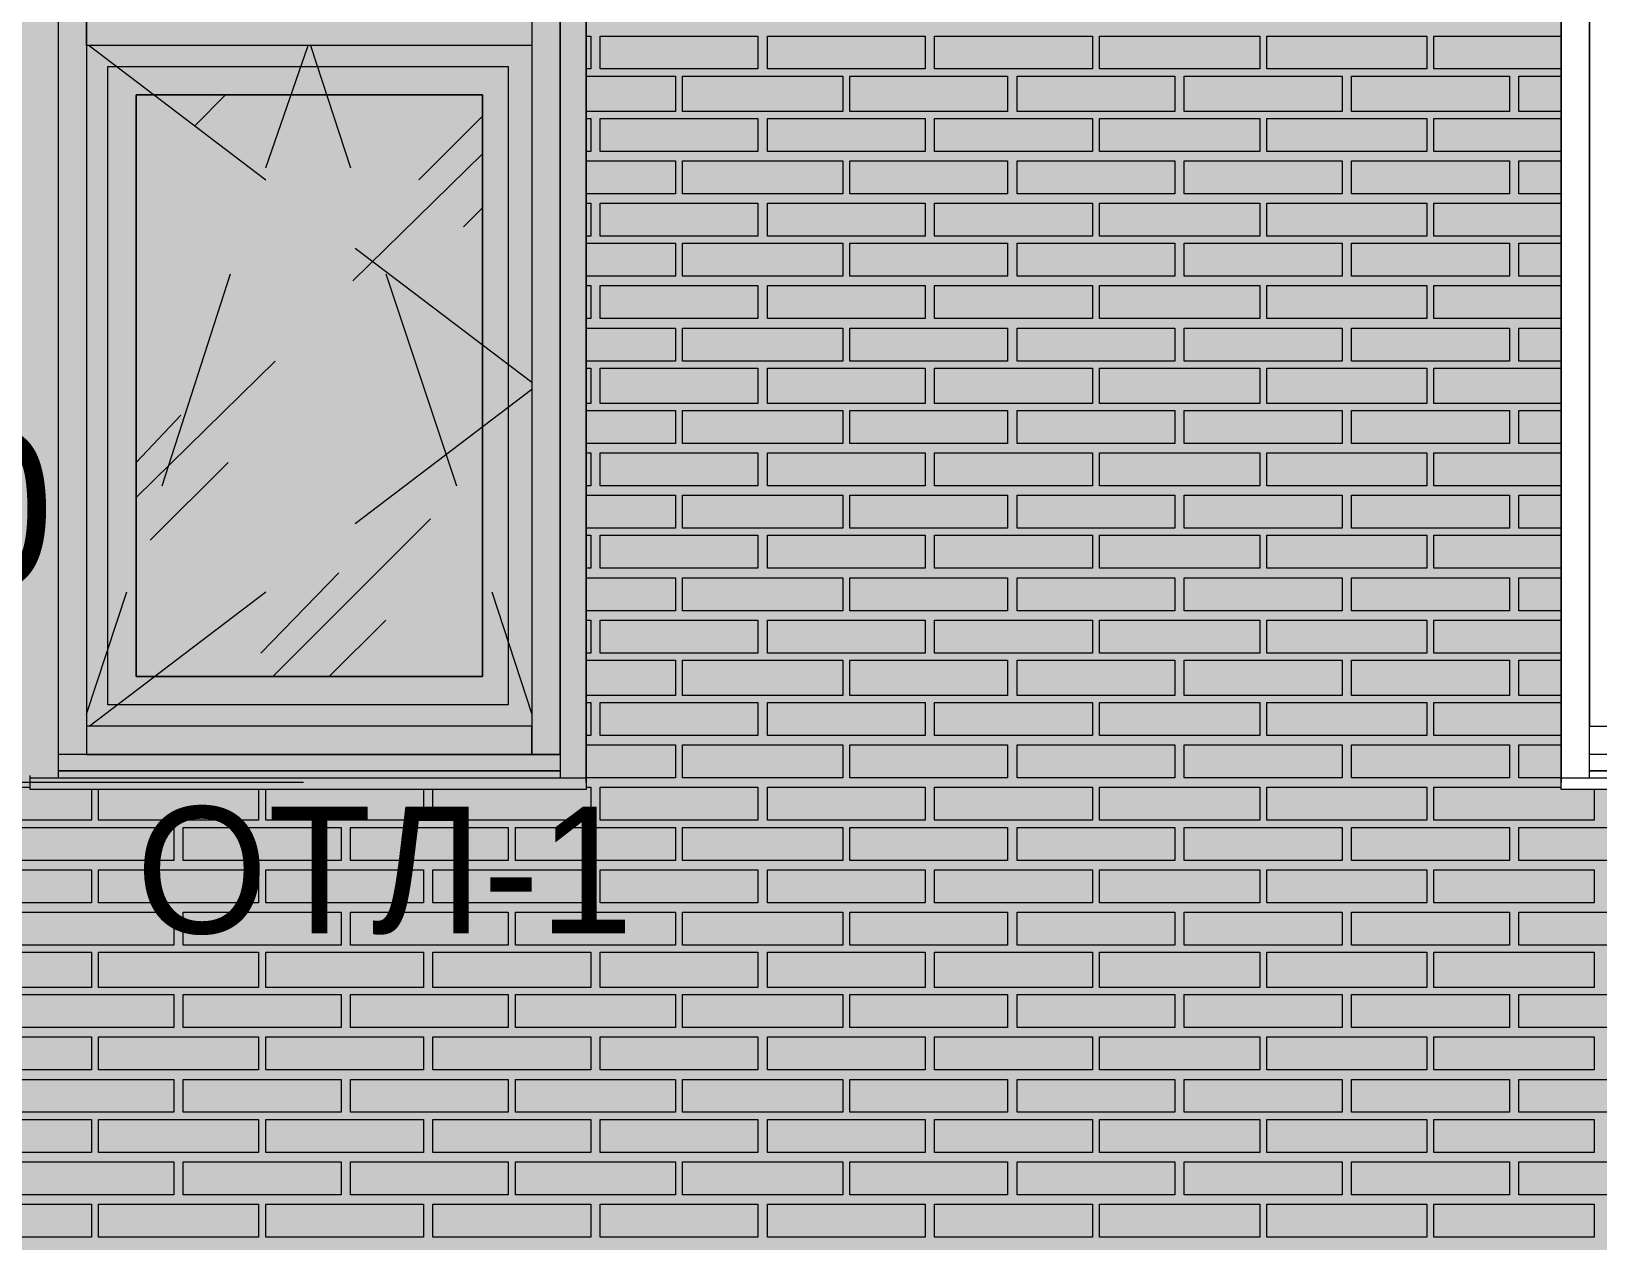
# Model space of a CAD drawing. Header units: millimetres. Extents: x -28928 to 100580, y -22867 to 36490.
# Drawn here: x -14820 to -12007, y 3408 to 5580 of the extents above; entities that cross this region are included whole.
import ezdxf

# ---------------------------------------------------------------- set-up
doc = ezdxf.new("R2010")
doc.units = ezdxf.units.MM
doc.layers.add('PDF _Геометрия', color=7, linetype='Continuous', true_color=0x8f8e8d)
doc.layers.add('PDF _Сплошная заливка', color=7, linetype='Continuous', true_color=0xffffff)
doc.layers.add('PDF _Текст', color=7, linetype='Continuous')

msp = doc.modelspace()

# ---------------------------------------------------------------- hatches: boundary and pattern name
at = {"layer": 'PDF _Сплошная заливка', "true_color": 0xdcd6cf, "transparency": 33554559}
h = msp.add_hatch(color=254, dxfattribs=at)
h.paths.add_polyline_path([(-15922.4, -4713.2), (-15922.4, -1464), (-13823.9, -1464), (-13823.9, -4713.2), (-13561.6, -4713.2), (-13561.6, -1163.6), (-19459.3, -1163.6), (-19459.3, -4713.2), (-17919.3, -4713.2), (-17919.3, -1464), (-16518.9, -1464), (-16518.9, -4713.2)])
h.paths.add_polyline_path([(-19700.5, -482.4), (-9335.1, -482.4), (-9335.1, 4218), (-12072.4, 4218), (-12072.4, 6929.9), (-9335.1, 6929.9), (-9335.1, 9028.4), (-21815.9, 9028.4), (-21815.9, -4713.2), (-19776.6, -4713.2), (-19776.6, -727.8), (-19730.1, -727.8), (-19730.1, -820.9), (-19708.9, -820.9), (-19708.9, -719.3), (-19700.5, -719.3)])
h.paths.add_polyline_path([(-10972.4, -4713.2), (-10972.4, -1464), (-9576.3, -1464), (-9576.3, -4713.2), (-9335.1, -4713.2), (-9335.1, -1163.6), (-13383.9, -1163.6), (-13383.9, -4713.2), (-13121.6, -4713.2), (-13121.6, -1464), (-11323.6, -1464), (-11323.6, -4713.2)])

# ---------------------------------------------------------------- linework, layer by layer
at = {"layer": 'PDF _Геометрия', "color": 7, "lineweight": 9}
for points in [[(-14771.6, 4239.1), (-14771.6, 4306.8), (-14771.6, 5580.3), (-14771.6, 6879.1), (-14720.9, 6879.1), (-14720.9, 5580.3), (-14720.9, 4281.4), (-14771.6, 4281.4), (-14771.6, 5580.3), (-14771.6, 6853.7), (-14771.6, 6929.9), (-14822.4, 6929.9)], [(-14822.4, 6929.9), (-13823.9, 6929.9), (-13823.9, 4230.7), (-13823.9, 4306.8), (-13823.9, 5580.3), (-13823.9, 6853.7), (-13823.9, 6929.9), (-13870.5, 6929.9), (-13870.5, 6853.7), (-13870.5, 5580.3), (-13870.5, 6879.1), (-13921.3, 6879.1), (-13921.3, 5580.3), (-13921.3, 4281.4), (-13921.3, 4332.2), (-14720.9, 4332.2), (-14720.9, 4281.4), (-13921.3, 4281.4), (-13870.5, 4281.4), (-13870.5, 5580.3), (-13870.5, 4306.8), (-13870.5, 4239.1)], [(-12072.4, 4243.4), (-12072.4, 4239.1), (-12072.4, 6929.9), (-9335.1, 6929.9), (-7274.7, 6929.9), (-7274.7, 4230.7), (-7274.7, 4306.8), (-7274.7, 5580.3), (-7274.7, 6853.7), (-7274.7, 6929.9), (-7325.5, 6929.9), (-7325.5, 6853.7), (-7325.5, 5580.3), (-7325.5, 6879.1), (-7376.3, 6879.1), (-7376.3, 5580.3), (-7376.3, 4332.2), (-7325.5, 4332.2), (-7325.5, 5580.3), (-7325.5, 4306.8), (-7325.5, 4239.1)], [(-7350.9, 6929.9), (-8235.1, 6929.9), (-9195.5, 6929.9), (-10155.9, 6929.9), (-11112, 6929.9), (-11996.3, 6929.9), (-12021.6, 6929.9), (-12072.4, 6929.9), (-12072.4, 6853.7), (-12072.4, 5580.3), (-12072.4, 4306.8), (-12072.4, 4230.7)], [(-12021.6, 4239.1), (-12021.6, 4306.8), (-12021.6, 5580.3), (-12021.6, 6853.7), (-12021.6, 6929.9), (-12021.6, 6879.1), (-12021.6, 5580.3), (-12021.6, 4332.2), (-11975.1, 4332.2), (-11975.1, 5580.3), (-11975.1, 6879.1), (-12021.6, 6879.1), (-11996.3, 6879.1), (-11112, 6879.1), (-10155.9, 6879.1), (-9195.5, 6879.1), (-8235.1, 6879.1), (-7350.9, 6879.1)], [(-14716.6, 5554.9), (-14399.3, 5313.7)], [(-14399.3, 5334.9), (-14323.2, 5554.9)], [(-14318.9, 5554.9), (-14247, 5334.9)], [(-14526.3, 5411), (-14471.3, 5466)], [(-14124.3, 5313.7), (-14010.1, 5428)], [(-14242.8, 5131.8), (-14010.1, 5360.3)], [(-14043.9, 5229.1), (-14010.1, 5263)], [(-14238.6, 5191), (-13921.3, 4949.9)], [(-14585.5, 4763.7), (-14462.8, 5144.5)], [(-14183.6, 5144.5), (-14056.6, 4763.7)], [(-14632, 4742.6), (-14382.4, 4988)], [(-14238.6, 4696), (-13921.3, 4937.2)], [(-14632, 4806), (-14551.6, 4890.7)], [(-14606.6, 4666.4), (-14467, 4806)], [(-14386.6, 4421), (-14103.2, 4704.5)], [(-14407.8, 4463.4), (-14268.2, 4607.2)], [(-14720.9, 4353.4), (-14648.9, 4573.4)], [(-14716.6, 4332.2), (-14399.3, 4573.4)], [(-13993.2, 4573.4), (-13921.3, 4353.4)], [(-14331.6, 4230.7), (-14894.3, 4230.7), (-15105.9, 4230.7), (-15105.9, 4531), (-15905.5, 4531)], [(-14285.1, 4421), (-14183.6, 4522.6)], [(-7350.9, 4281.4), (-8235.1, 4281.4), (-9195.5, 4281.4), (-10155.9, 4281.4), (-11112, 4281.4), (-11996.3, 4281.4), (-12021.6, 4281.4), (-12021.6, 4332.2), (-11996.3, 4332.2), (-11112, 4332.2), (-10155.9, 4332.2), (-9195.5, 4332.2), (-8235.1, 4332.2), (-7350.9, 4332.2)], [(-13870.5, 4281.4), (-14771.6, 4281.4)], [(-7325.5, 4281.4), (-12021.6, 4281.4)], [(-13870.5, 4251.8), (-14771.6, 4251.8), (-13870.5, 4251.8)], [(-13870.5, 4251.8), (-14771.6, 4251.8)], [(-7325.5, 4251.8), (-12021.6, 4251.8), (-7325.5, 4251.8)], [(-7325.5, 4251.8), (-12021.6, 4251.8)], [(-13823.9, 4222.2), (-13823.9, 4218), (-14822.4, 4218), (-14822.4, 4239.1), (-14822.4, 4243.4)], [(-14822.4, 4239.1), (-13823.9, 4239.1)], [(-13823.9, 4243.4), (-13823.9, 4239.1), (-13823.9, 4218)], [(-7274.7, 4243.4), (-7274.7, 4239.1), (-7274.7, 4218), (-12072.4, 4218), (-12072.4, 4222.2)], [(-12072.4, 4218), (-12072.4, 4239.1), (-7274.7, 4239.1)]]:
    msp.add_lwpolyline(points, dxfattribs=at)
for points in [[(-13921.3, 5554.9), (-14720.9, 5554.9), (-14720.9, 5605.7), (-13921.3, 5605.7)], [(-14682.8, 5516.8), (-13963.6, 5516.8), (-13963.6, 4370.3), (-14682.8, 4370.3)], [(-13963.6, 5516.8), (-13963.6, 4370.3), (-14682.8, 4370.3), (-14682.8, 5516.8)], [(-14010.1, 5466), (-14632, 5466), (-14632, 4421), (-14010.1, 4421)], [(-14632, 4421), (-14632, 5466), (-14010.1, 5466), (-14010.1, 4421)]]:
    msp.add_lwpolyline(points, close=True, dxfattribs=at)
at = {"layer": 'PDF _Геометрия', "lineweight": 9}
for points in [[(-13823.9, 5571.8), (-13815.5, 5571.8), (-13815.5, 5512.6), (-13823.9, 5512.6)], [(-12072.4, 5512.6), (-12300.9, 5512.6), (-12300.9, 5571.8), (-12072.4, 5571.8)], [(-13823.9, 5499.9), (-13807, 5499.9), (-13663.2, 5499.9), (-13663.2, 5436.4), (-13807, 5436.4), (-13823.9, 5436.4)], [(-12072.4, 5436.4), (-12148.6, 5436.4), (-12148.6, 5499.9), (-12072.4, 5499.9)], [(-13823.9, 5423.7), (-13815.5, 5423.7), (-13815.5, 5364.5), (-13823.9, 5364.5)], [(-12072.4, 5364.5), (-12300.9, 5364.5), (-12300.9, 5423.7), (-12072.4, 5423.7)], [(-13823.9, 5347.6), (-13807, 5347.6), (-13663.2, 5347.6), (-13663.2, 5288.4), (-13807, 5288.4), (-13823.9, 5288.4)], [(-12072.4, 5288.4), (-12148.6, 5288.4), (-12148.6, 5347.6), (-12072.4, 5347.6)], [(-13823.9, 5271.4), (-13815.5, 5271.4), (-13815.5, 5212.2), (-13823.9, 5212.2)], [(-12072.4, 5212.2), (-12300.9, 5212.2), (-12300.9, 5271.4), (-12072.4, 5271.4)], [(-13823.9, 5199.5), (-13807, 5199.5), (-13663.2, 5199.5), (-13663.2, 5140.3), (-13807, 5140.3), (-13823.9, 5140.3)], [(-12072.4, 5140.3), (-12148.6, 5140.3), (-12148.6, 5199.5), (-12072.4, 5199.5)], [(-13823.9, 5123.4), (-13815.5, 5123.4), (-13815.5, 5064.1), (-13823.9, 5064.1)], [(-12072.4, 5064.1), (-12300.9, 5064.1), (-12300.9, 5123.4), (-12072.4, 5123.4)], [(-13823.9, 5047.2), (-13807, 5047.2), (-13663.2, 5047.2), (-13663.2, 4988), (-13807, 4988), (-13823.9, 4988)], [(-12072.4, 4988), (-12148.6, 4988), (-12148.6, 5047.2), (-12072.4, 5047.2)], [(-13823.9, 4975.3), (-13815.5, 4975.3), (-13815.5, 4911.8), (-13823.9, 4911.8)], [(-12072.4, 4911.8), (-12300.9, 4911.8), (-12300.9, 4975.3), (-12072.4, 4975.3)], [(-13823.9, 4899.1), (-13807, 4899.1), (-13663.2, 4899.1), (-13663.2, 4839.9), (-13807, 4839.9), (-13823.9, 4839.9)], [(-12072.4, 4839.9), (-12148.6, 4839.9), (-12148.6, 4899.1), (-12072.4, 4899.1)], [(-13823.9, 4823), (-13815.5, 4823), (-13815.5, 4763.7), (-13823.9, 4763.7)], [(-12072.4, 4763.7), (-12300.9, 4763.7), (-12300.9, 4823), (-12072.4, 4823)], [(-13823.9, 4746.8), (-13807, 4746.8), (-13663.2, 4746.8), (-13663.2, 4687.6), (-13807, 4687.6), (-13823.9, 4687.6)], [(-12072.4, 4687.6), (-12148.6, 4687.6), (-12148.6, 4746.8), (-12072.4, 4746.8)], [(-13823.9, 4674.9), (-13815.5, 4674.9), (-13815.5, 4615.7), (-13823.9, 4615.7)], [(-12072.4, 4615.7), (-12300.9, 4615.7), (-12300.9, 4674.9), (-12072.4, 4674.9)], [(-13823.9, 4598.7), (-13807, 4598.7), (-13663.2, 4598.7), (-13663.2, 4539.5), (-13807, 4539.5), (-13823.9, 4539.5)], [(-12072.4, 4539.5), (-12148.6, 4539.5), (-12148.6, 4598.7), (-12072.4, 4598.7)], [(-13823.9, 4522.6), (-13815.5, 4522.6), (-13815.5, 4463.4), (-13823.9, 4463.4)], [(-12072.4, 4463.4), (-12300.9, 4463.4), (-12300.9, 4522.6), (-12072.4, 4522.6)], [(-13823.9, 4450.7), (-13807, 4450.7), (-13663.2, 4450.7), (-13663.2, 4387.2), (-13807, 4387.2), (-13823.9, 4387.2)], [(-12072.4, 4387.2), (-12148.6, 4387.2), (-12148.6, 4450.7), (-12072.4, 4450.7)], [(-13823.9, 4374.5), (-13815.5, 4374.5), (-13815.5, 4315.3), (-13823.9, 4315.3)], [(-12072.4, 4315.3), (-12300.9, 4315.3), (-12300.9, 4374.5), (-12072.4, 4374.5)], [(-13823.9, 4298.4), (-13807, 4298.4), (-13663.2, 4298.4), (-13663.2, 4239.1), (-13807, 4239.1), (-13823.9, 4239.1)], [(-12072.4, 4239.1), (-12148.6, 4239.1), (-12148.6, 4298.4), (-12072.4, 4298.4)], [(-14712.4, 4218), (-14712.4, 4163), (-15000.1, 4163), (-15000.1, 4222.2), (-14822.4, 4222.2)], [(-13823.9, 4222.2), (-13815.5, 4222.2), (-13815.5, 4163), (-14098.9, 4163), (-14098.9, 4218)], [(-12013.2, 4218), (-12013.2, 4163), (-12300.9, 4163), (-12300.9, 4222.2), (-12072.4, 4222.2)], [(-14412, 4218), (-14412, 4163), (-14699.7, 4163), (-14699.7, 4218)], [(-14115.9, 4218), (-14115.9, 4163), (-14399.3, 4163), (-14399.3, 4218)]]:
    msp.add_lwpolyline(points, dxfattribs=at)
for points in [[(-13515.1, 5571.8), (-13515.1, 5512.6), (-13798.6, 5512.6), (-13798.6, 5571.8)], [(-13214.7, 5571.8), (-13214.7, 5512.6), (-13498.2, 5512.6), (-13498.2, 5571.8)], [(-12914.3, 5571.8), (-12914.3, 5512.6), (-13197.8, 5512.6), (-13197.8, 5571.8)], [(-12613.9, 5571.8), (-12613.9, 5512.6), (-12901.6, 5512.6), (-12901.6, 5571.8)], [(-12313.6, 5571.8), (-12313.6, 5512.6), (-12601.3, 5512.6), (-12601.3, 5571.8)], [(-13362.8, 5436.4), (-13506.6, 5436.4), (-13650.5, 5436.4), (-13650.5, 5499.9), (-13506.6, 5499.9), (-13362.8, 5499.9)], [(-13066.6, 5436.4), (-13206.3, 5436.4), (-13350.1, 5436.4), (-13350.1, 5499.9), (-13206.3, 5499.9), (-13066.6, 5499.9)], [(-12766.3, 5436.4), (-12905.9, 5436.4), (-13049.7, 5436.4), (-13049.7, 5499.9), (-12905.9, 5499.9), (-12766.3, 5499.9)], [(-12465.9, 5436.4), (-12605.5, 5436.4), (-12749.3, 5436.4), (-12749.3, 5499.9), (-12605.5, 5499.9), (-12465.9, 5499.9)], [(-12165.5, 5436.4), (-12309.3, 5436.4), (-12448.9, 5436.4), (-12448.9, 5499.9), (-12309.3, 5499.9), (-12165.5, 5499.9)], [(-13515.1, 5423.7), (-13515.1, 5364.5), (-13798.6, 5364.5), (-13798.6, 5423.7)], [(-13214.7, 5423.7), (-13214.7, 5364.5), (-13498.2, 5364.5), (-13498.2, 5423.7)], [(-12914.3, 5423.7), (-12914.3, 5364.5), (-13197.8, 5364.5), (-13197.8, 5423.7)], [(-12613.9, 5423.7), (-12613.9, 5364.5), (-12901.6, 5364.5), (-12901.6, 5423.7)], [(-12313.6, 5423.7), (-12313.6, 5364.5), (-12601.3, 5364.5), (-12601.3, 5423.7)], [(-13362.8, 5288.4), (-13506.6, 5288.4), (-13650.5, 5288.4), (-13650.5, 5347.6), (-13506.6, 5347.6), (-13362.8, 5347.6)], [(-13066.6, 5288.4), (-13206.3, 5288.4), (-13350.1, 5288.4), (-13350.1, 5347.6), (-13206.3, 5347.6), (-13066.6, 5347.6)], [(-12766.3, 5288.4), (-12905.9, 5288.4), (-13049.7, 5288.4), (-13049.7, 5347.6), (-12905.9, 5347.6), (-12766.3, 5347.6)], [(-12465.9, 5288.4), (-12605.5, 5288.4), (-12749.3, 5288.4), (-12749.3, 5347.6), (-12605.5, 5347.6), (-12465.9, 5347.6)], [(-12165.5, 5288.4), (-12309.3, 5288.4), (-12448.9, 5288.4), (-12448.9, 5347.6), (-12309.3, 5347.6), (-12165.5, 5347.6)], [(-13515.1, 5271.4), (-13515.1, 5212.2), (-13798.6, 5212.2), (-13798.6, 5271.4)], [(-13214.7, 5271.4), (-13214.7, 5212.2), (-13498.2, 5212.2), (-13498.2, 5271.4)], [(-12914.3, 5271.4), (-12914.3, 5212.2), (-13197.8, 5212.2), (-13197.8, 5271.4)], [(-12613.9, 5271.4), (-12613.9, 5212.2), (-12901.6, 5212.2), (-12901.6, 5271.4)], [(-12313.6, 5271.4), (-12313.6, 5212.2), (-12601.3, 5212.2), (-12601.3, 5271.4)], [(-13362.8, 5140.3), (-13506.6, 5140.3), (-13650.5, 5140.3), (-13650.5, 5199.5), (-13506.6, 5199.5), (-13362.8, 5199.5)], [(-13066.6, 5140.3), (-13206.3, 5140.3), (-13350.1, 5140.3), (-13350.1, 5199.5), (-13206.3, 5199.5), (-13066.6, 5199.5)], [(-12766.3, 5140.3), (-12905.9, 5140.3), (-13049.7, 5140.3), (-13049.7, 5199.5), (-12905.9, 5199.5), (-12766.3, 5199.5)], [(-12465.9, 5140.3), (-12605.5, 5140.3), (-12749.3, 5140.3), (-12749.3, 5199.5), (-12605.5, 5199.5), (-12465.9, 5199.5)], [(-12165.5, 5140.3), (-12309.3, 5140.3), (-12448.9, 5140.3), (-12448.9, 5199.5), (-12309.3, 5199.5), (-12165.5, 5199.5)], [(-13515.1, 5123.4), (-13515.1, 5064.1), (-13798.6, 5064.1), (-13798.6, 5123.4)], [(-13214.7, 5123.4), (-13214.7, 5064.1), (-13498.2, 5064.1), (-13498.2, 5123.4)], [(-12914.3, 5123.4), (-12914.3, 5064.1), (-13197.8, 5064.1), (-13197.8, 5123.4)], [(-12613.9, 5123.4), (-12613.9, 5064.1), (-12901.6, 5064.1), (-12901.6, 5123.4)], [(-12313.6, 5123.4), (-12313.6, 5064.1), (-12601.3, 5064.1), (-12601.3, 5123.4)], [(-13362.8, 4988), (-13506.6, 4988), (-13650.5, 4988), (-13650.5, 5047.2), (-13506.6, 5047.2), (-13362.8, 5047.2)], [(-13066.6, 4988), (-13206.3, 4988), (-13350.1, 4988), (-13350.1, 5047.2), (-13206.3, 5047.2), (-13066.6, 5047.2)], [(-12766.3, 4988), (-12905.9, 4988), (-13049.7, 4988), (-13049.7, 5047.2), (-12905.9, 5047.2), (-12766.3, 5047.2)], [(-12465.9, 4988), (-12605.5, 4988), (-12749.3, 4988), (-12749.3, 5047.2), (-12605.5, 5047.2), (-12465.9, 5047.2)], [(-12165.5, 4988), (-12309.3, 4988), (-12448.9, 4988), (-12448.9, 5047.2), (-12309.3, 5047.2), (-12165.5, 5047.2)], [(-13515.1, 4975.3), (-13515.1, 4911.8), (-13798.6, 4911.8), (-13798.6, 4975.3)], [(-13214.7, 4975.3), (-13214.7, 4911.8), (-13498.2, 4911.8), (-13498.2, 4975.3)], [(-12914.3, 4975.3), (-12914.3, 4911.8), (-13197.8, 4911.8), (-13197.8, 4975.3)], [(-12613.9, 4975.3), (-12613.9, 4911.8), (-12901.6, 4911.8), (-12901.6, 4975.3)], [(-12313.6, 4975.3), (-12313.6, 4911.8), (-12601.3, 4911.8), (-12601.3, 4975.3)], [(-13362.8, 4839.9), (-13506.6, 4839.9), (-13650.5, 4839.9), (-13650.5, 4899.1), (-13506.6, 4899.1), (-13362.8, 4899.1)], [(-13066.6, 4839.9), (-13206.3, 4839.9), (-13350.1, 4839.9), (-13350.1, 4899.1), (-13206.3, 4899.1), (-13066.6, 4899.1)], [(-12766.3, 4839.9), (-12905.9, 4839.9), (-13049.7, 4839.9), (-13049.7, 4899.1), (-12905.9, 4899.1), (-12766.3, 4899.1)], [(-12465.9, 4839.9), (-12605.5, 4839.9), (-12749.3, 4839.9), (-12749.3, 4899.1), (-12605.5, 4899.1), (-12465.9, 4899.1)], [(-12165.5, 4839.9), (-12309.3, 4839.9), (-12448.9, 4839.9), (-12448.9, 4899.1), (-12309.3, 4899.1), (-12165.5, 4899.1)], [(-13515.1, 4823), (-13515.1, 4763.7), (-13798.6, 4763.7), (-13798.6, 4823)], [(-13214.7, 4823), (-13214.7, 4763.7), (-13498.2, 4763.7), (-13498.2, 4823)], [(-12914.3, 4823), (-12914.3, 4763.7), (-13197.8, 4763.7), (-13197.8, 4823)], [(-12613.9, 4823), (-12613.9, 4763.7), (-12901.6, 4763.7), (-12901.6, 4823)], [(-12313.6, 4823), (-12313.6, 4763.7), (-12601.3, 4763.7), (-12601.3, 4823)], [(-13362.8, 4687.6), (-13506.6, 4687.6), (-13650.5, 4687.6), (-13650.5, 4746.8), (-13506.6, 4746.8), (-13362.8, 4746.8)], [(-13066.6, 4687.6), (-13206.3, 4687.6), (-13350.1, 4687.6), (-13350.1, 4746.8), (-13206.3, 4746.8), (-13066.6, 4746.8)], [(-12766.3, 4687.6), (-12905.9, 4687.6), (-13049.7, 4687.6), (-13049.7, 4746.8), (-12905.9, 4746.8), (-12766.3, 4746.8)], [(-12465.9, 4687.6), (-12605.5, 4687.6), (-12749.3, 4687.6), (-12749.3, 4746.8), (-12605.5, 4746.8), (-12465.9, 4746.8)], [(-12165.5, 4687.6), (-12309.3, 4687.6), (-12448.9, 4687.6), (-12448.9, 4746.8), (-12309.3, 4746.8), (-12165.5, 4746.8)], [(-13515.1, 4674.9), (-13515.1, 4615.7), (-13798.6, 4615.7), (-13798.6, 4674.9)], [(-13214.7, 4674.9), (-13214.7, 4615.7), (-13498.2, 4615.7), (-13498.2, 4674.9)], [(-12914.3, 4674.9), (-12914.3, 4615.7), (-13197.8, 4615.7), (-13197.8, 4674.9)], [(-12613.9, 4674.9), (-12613.9, 4615.7), (-12901.6, 4615.7), (-12901.6, 4674.9)], [(-12313.6, 4674.9), (-12313.6, 4615.7), (-12601.3, 4615.7), (-12601.3, 4674.9)], [(-13362.8, 4539.5), (-13506.6, 4539.5), (-13650.5, 4539.5), (-13650.5, 4598.7), (-13506.6, 4598.7), (-13362.8, 4598.7)], [(-13066.6, 4539.5), (-13206.3, 4539.5), (-13350.1, 4539.5), (-13350.1, 4598.7), (-13206.3, 4598.7), (-13066.6, 4598.7)], [(-12766.3, 4539.5), (-12905.9, 4539.5), (-13049.7, 4539.5), (-13049.7, 4598.7), (-12905.9, 4598.7), (-12766.3, 4598.7)], [(-12465.9, 4539.5), (-12605.5, 4539.5), (-12749.3, 4539.5), (-12749.3, 4598.7), (-12605.5, 4598.7), (-12465.9, 4598.7)], [(-12165.5, 4539.5), (-12309.3, 4539.5), (-12448.9, 4539.5), (-12448.9, 4598.7), (-12309.3, 4598.7), (-12165.5, 4598.7)], [(-13515.1, 4522.6), (-13515.1, 4463.4), (-13798.6, 4463.4), (-13798.6, 4522.6)], [(-13214.7, 4522.6), (-13214.7, 4463.4), (-13498.2, 4463.4), (-13498.2, 4522.6)], [(-12914.3, 4522.6), (-12914.3, 4463.4), (-13197.8, 4463.4), (-13197.8, 4522.6)], [(-12613.9, 4522.6), (-12613.9, 4463.4), (-12901.6, 4463.4), (-12901.6, 4522.6)], [(-12313.6, 4522.6), (-12313.6, 4463.4), (-12601.3, 4463.4), (-12601.3, 4522.6)], [(-13362.8, 4387.2), (-13506.6, 4387.2), (-13650.5, 4387.2), (-13650.5, 4450.7), (-13506.6, 4450.7), (-13362.8, 4450.7)], [(-13066.6, 4387.2), (-13206.3, 4387.2), (-13350.1, 4387.2), (-13350.1, 4450.7), (-13206.3, 4450.7), (-13066.6, 4450.7)], [(-12766.3, 4387.2), (-12905.9, 4387.2), (-13049.7, 4387.2), (-13049.7, 4450.7), (-12905.9, 4450.7), (-12766.3, 4450.7)], [(-12465.9, 4387.2), (-12605.5, 4387.2), (-12749.3, 4387.2), (-12749.3, 4450.7), (-12605.5, 4450.7), (-12465.9, 4450.7)], [(-12165.5, 4387.2), (-12309.3, 4387.2), (-12448.9, 4387.2), (-12448.9, 4450.7), (-12309.3, 4450.7), (-12165.5, 4450.7)], [(-13515.1, 4374.5), (-13515.1, 4315.3), (-13798.6, 4315.3), (-13798.6, 4374.5)], [(-13214.7, 4374.5), (-13214.7, 4315.3), (-13498.2, 4315.3), (-13498.2, 4374.5)], [(-12914.3, 4374.5), (-12914.3, 4315.3), (-13197.8, 4315.3), (-13197.8, 4374.5)], [(-12613.9, 4374.5), (-12613.9, 4315.3), (-12901.6, 4315.3), (-12901.6, 4374.5)], [(-12313.6, 4374.5), (-12313.6, 4315.3), (-12601.3, 4315.3), (-12601.3, 4374.5)], [(-13362.8, 4239.1), (-13506.6, 4239.1), (-13650.5, 4239.1), (-13650.5, 4298.4), (-13506.6, 4298.4), (-13362.8, 4298.4)], [(-13066.6, 4239.1), (-13206.3, 4239.1), (-13350.1, 4239.1), (-13350.1, 4298.4), (-13206.3, 4298.4), (-13066.6, 4298.4)], [(-12766.3, 4239.1), (-12905.9, 4239.1), (-13049.7, 4239.1), (-13049.7, 4298.4), (-12905.9, 4298.4), (-12766.3, 4298.4)], [(-12465.9, 4239.1), (-12605.5, 4239.1), (-12749.3, 4239.1), (-12749.3, 4298.4), (-12605.5, 4298.4), (-12465.9, 4298.4)], [(-12165.5, 4239.1), (-12309.3, 4239.1), (-12448.9, 4239.1), (-12448.9, 4298.4), (-12309.3, 4298.4), (-12165.5, 4298.4)], [(-13515.1, 4222.2), (-13515.1, 4163), (-13798.6, 4163), (-13798.6, 4222.2)], [(-13214.7, 4222.2), (-13214.7, 4163), (-13498.2, 4163), (-13498.2, 4222.2)], [(-12914.3, 4222.2), (-12914.3, 4163), (-13197.8, 4163), (-13197.8, 4222.2)], [(-12613.9, 4222.2), (-12613.9, 4163), (-12901.6, 4163), (-12901.6, 4222.2)], [(-12313.6, 4222.2), (-12313.6, 4163), (-12601.3, 4163), (-12601.3, 4222.2)], [(-14564.3, 4091), (-14703.9, 4091), (-14847.8, 4091), (-14847.8, 4150.3), (-14703.9, 4150.3), (-14564.3, 4150.3)], [(-14263.9, 4091), (-14407.8, 4091), (-14547.4, 4091), (-14547.4, 4150.3), (-14407.8, 4150.3), (-14263.9, 4150.3)], [(-13963.6, 4091), (-14107.4, 4091), (-14247, 4091), (-14247, 4150.3), (-14107.4, 4150.3), (-13963.6, 4150.3)], [(-13663.2, 4091), (-13807, 4091), (-13950.9, 4091), (-13950.9, 4150.3), (-13807, 4150.3), (-13663.2, 4150.3)], [(-13362.8, 4091), (-13506.6, 4091), (-13650.5, 4091), (-13650.5, 4150.3), (-13506.6, 4150.3), (-13362.8, 4150.3)], [(-13066.6, 4091), (-13206.3, 4091), (-13350.1, 4091), (-13350.1, 4150.3), (-13206.3, 4150.3), (-13066.6, 4150.3)], [(-12766.3, 4091), (-12905.9, 4091), (-13049.7, 4091), (-13049.7, 4150.3), (-12905.9, 4150.3), (-12766.3, 4150.3)], [(-12465.9, 4091), (-12605.5, 4091), (-12749.3, 4091), (-12749.3, 4150.3), (-12605.5, 4150.3), (-12465.9, 4150.3)], [(-12165.5, 4091), (-12309.3, 4091), (-12448.9, 4091), (-12448.9, 4150.3), (-12309.3, 4150.3), (-12165.5, 4150.3)], [(-11865.1, 4091), (-12008.9, 4091), (-12148.6, 4091), (-12148.6, 4150.3), (-12008.9, 4150.3), (-11865.1, 4150.3)], [(-14712.4, 4074.1), (-14712.4, 4014.9), (-15000.1, 4014.9), (-15000.1, 4074.1)], [(-14412, 4074.1), (-14412, 4014.9), (-14699.7, 4014.9), (-14699.7, 4074.1)], [(-14115.9, 4074.1), (-14115.9, 4014.9), (-14399.3, 4014.9), (-14399.3, 4074.1)], [(-13815.5, 4074.1), (-13815.5, 4014.9), (-14098.9, 4014.9), (-14098.9, 4074.1)], [(-13515.1, 4074.1), (-13515.1, 4014.9), (-13798.6, 4014.9), (-13798.6, 4074.1)], [(-13214.7, 4074.1), (-13214.7, 4014.9), (-13498.2, 4014.9), (-13498.2, 4074.1)], [(-12914.3, 4074.1), (-12914.3, 4014.9), (-13197.8, 4014.9), (-13197.8, 4074.1)], [(-12613.9, 4074.1), (-12613.9, 4014.9), (-12901.6, 4014.9), (-12901.6, 4074.1)], [(-12313.6, 4074.1), (-12313.6, 4014.9), (-12601.3, 4014.9), (-12601.3, 4074.1)], [(-12013.2, 4074.1), (-12013.2, 4014.9), (-12300.9, 4014.9), (-12300.9, 4074.1)], [(-14564.3, 3938.7), (-14703.9, 3938.7), (-14847.8, 3938.7), (-14847.8, 3998), (-14703.9, 3998), (-14564.3, 3998)], [(-14263.9, 3938.7), (-14407.8, 3938.7), (-14547.4, 3938.7), (-14547.4, 3998), (-14407.8, 3998), (-14263.9, 3998)], [(-13963.6, 3938.7), (-14107.4, 3938.7), (-14247, 3938.7), (-14247, 3998), (-14107.4, 3998), (-13963.6, 3998)], [(-13663.2, 3938.7), (-13807, 3938.7), (-13950.9, 3938.7), (-13950.9, 3998), (-13807, 3998), (-13663.2, 3998)], [(-13362.8, 3938.7), (-13506.6, 3938.7), (-13650.5, 3938.7), (-13650.5, 3998), (-13506.6, 3998), (-13362.8, 3998)], [(-13066.6, 3938.7), (-13206.3, 3938.7), (-13350.1, 3938.7), (-13350.1, 3998), (-13206.3, 3998), (-13066.6, 3998)], [(-12766.3, 3938.7), (-12905.9, 3938.7), (-13049.7, 3938.7), (-13049.7, 3998), (-12905.9, 3998), (-12766.3, 3998)], [(-12465.9, 3938.7), (-12605.5, 3938.7), (-12749.3, 3938.7), (-12749.3, 3998), (-12605.5, 3998), (-12465.9, 3998)], [(-12165.5, 3938.7), (-12309.3, 3938.7), (-12448.9, 3938.7), (-12448.9, 3998), (-12309.3, 3998), (-12165.5, 3998)], [(-11865.1, 3938.7), (-12008.9, 3938.7), (-12148.6, 3938.7), (-12148.6, 3998), (-12008.9, 3998), (-11865.1, 3998)], [(-14712.4, 3926), (-14712.4, 3862.6), (-15000.1, 3862.6), (-15000.1, 3926)], [(-14412, 3926), (-14412, 3862.6), (-14699.7, 3862.6), (-14699.7, 3926)], [(-14115.9, 3926), (-14115.9, 3862.6), (-14399.3, 3862.6), (-14399.3, 3926)], [(-13815.5, 3926), (-13815.5, 3862.6), (-14098.9, 3862.6), (-14098.9, 3926)], [(-13515.1, 3926), (-13515.1, 3862.6), (-13798.6, 3862.6), (-13798.6, 3926)], [(-13214.7, 3926), (-13214.7, 3862.6), (-13498.2, 3862.6), (-13498.2, 3926)], [(-12914.3, 3926), (-12914.3, 3862.6), (-13197.8, 3862.6), (-13197.8, 3926)], [(-12613.9, 3926), (-12613.9, 3862.6), (-12901.6, 3862.6), (-12901.6, 3926)], [(-12313.6, 3926), (-12313.6, 3862.6), (-12601.3, 3862.6), (-12601.3, 3926)], [(-12013.2, 3926), (-12013.2, 3862.6), (-12300.9, 3862.6), (-12300.9, 3926)], [(-14564.3, 3790.7), (-14703.9, 3790.7), (-14847.8, 3790.7), (-14847.8, 3849.9), (-14703.9, 3849.9), (-14564.3, 3849.9)], [(-14263.9, 3790.7), (-14407.8, 3790.7), (-14547.4, 3790.7), (-14547.4, 3849.9), (-14407.8, 3849.9), (-14263.9, 3849.9)], [(-13963.6, 3790.7), (-14107.4, 3790.7), (-14247, 3790.7), (-14247, 3849.9), (-14107.4, 3849.9), (-13963.6, 3849.9)], [(-13663.2, 3790.7), (-13807, 3790.7), (-13950.9, 3790.7), (-13950.9, 3849.9), (-13807, 3849.9), (-13663.2, 3849.9)], [(-13362.8, 3790.7), (-13506.6, 3790.7), (-13650.5, 3790.7), (-13650.5, 3849.9), (-13506.6, 3849.9), (-13362.8, 3849.9)], [(-13066.6, 3790.7), (-13206.3, 3790.7), (-13350.1, 3790.7), (-13350.1, 3849.9), (-13206.3, 3849.9), (-13066.6, 3849.9)], [(-12766.3, 3790.7), (-12905.9, 3790.7), (-13049.7, 3790.7), (-13049.7, 3849.9), (-12905.9, 3849.9), (-12766.3, 3849.9)], [(-12465.9, 3790.7), (-12605.5, 3790.7), (-12749.3, 3790.7), (-12749.3, 3849.9), (-12605.5, 3849.9), (-12465.9, 3849.9)], [(-12165.5, 3790.7), (-12309.3, 3790.7), (-12448.9, 3790.7), (-12448.9, 3849.9), (-12309.3, 3849.9), (-12165.5, 3849.9)], [(-11865.1, 3790.7), (-12008.9, 3790.7), (-12148.6, 3790.7), (-12148.6, 3849.9), (-12008.9, 3849.9), (-11865.1, 3849.9)], [(-14712.4, 3773.7), (-14712.4, 3714.5), (-15000.1, 3714.5), (-15000.1, 3773.7)], [(-14412, 3773.7), (-14412, 3714.5), (-14699.7, 3714.5), (-14699.7, 3773.7)], [(-14115.9, 3773.7), (-14115.9, 3714.5), (-14399.3, 3714.5), (-14399.3, 3773.7)], [(-13815.5, 3773.7), (-13815.5, 3714.5), (-14098.9, 3714.5), (-14098.9, 3773.7)], [(-13515.1, 3773.7), (-13515.1, 3714.5), (-13798.6, 3714.5), (-13798.6, 3773.7)], [(-13214.7, 3773.7), (-13214.7, 3714.5), (-13498.2, 3714.5), (-13498.2, 3773.7)], [(-12914.3, 3773.7), (-12914.3, 3714.5), (-13197.8, 3714.5), (-13197.8, 3773.7)], [(-12613.9, 3773.7), (-12613.9, 3714.5), (-12901.6, 3714.5), (-12901.6, 3773.7)], [(-12313.6, 3773.7), (-12313.6, 3714.5), (-12601.3, 3714.5), (-12601.3, 3773.7)], [(-12013.2, 3773.7), (-12013.2, 3714.5), (-12300.9, 3714.5), (-12300.9, 3773.7)], [(-14564.3, 3638.4), (-14703.9, 3638.4), (-14847.8, 3638.4), (-14847.8, 3697.6), (-14703.9, 3697.6), (-14564.3, 3697.6)], [(-14263.9, 3638.4), (-14407.8, 3638.4), (-14547.4, 3638.4), (-14547.4, 3697.6), (-14407.8, 3697.6), (-14263.9, 3697.6)], [(-13963.6, 3638.4), (-14107.4, 3638.4), (-14247, 3638.4), (-14247, 3697.6), (-14107.4, 3697.6), (-13963.6, 3697.6)], [(-13663.2, 3638.4), (-13807, 3638.4), (-13950.9, 3638.4), (-13950.9, 3697.6), (-13807, 3697.6), (-13663.2, 3697.6)], [(-13362.8, 3638.4), (-13506.6, 3638.4), (-13650.5, 3638.4), (-13650.5, 3697.6), (-13506.6, 3697.6), (-13362.8, 3697.6)], [(-13066.6, 3638.4), (-13206.3, 3638.4), (-13350.1, 3638.4), (-13350.1, 3697.6), (-13206.3, 3697.6), (-13066.6, 3697.6)], [(-12766.3, 3638.4), (-12905.9, 3638.4), (-13049.7, 3638.4), (-13049.7, 3697.6), (-12905.9, 3697.6), (-12766.3, 3697.6)], [(-12465.9, 3638.4), (-12605.5, 3638.4), (-12749.3, 3638.4), (-12749.3, 3697.6), (-12605.5, 3697.6), (-12465.9, 3697.6)], [(-12165.5, 3638.4), (-12309.3, 3638.4), (-12448.9, 3638.4), (-12448.9, 3697.6), (-12309.3, 3697.6), (-12165.5, 3697.6)], [(-11865.1, 3638.4), (-12008.9, 3638.4), (-12148.6, 3638.4), (-12148.6, 3697.6), (-12008.9, 3697.6), (-11865.1, 3697.6)], [(-14712.4, 3625.7), (-14712.4, 3566.4), (-15000.1, 3566.4), (-15000.1, 3625.7)], [(-14412, 3625.7), (-14412, 3566.4), (-14699.7, 3566.4), (-14699.7, 3625.7)], [(-14115.9, 3625.7), (-14115.9, 3566.4), (-14399.3, 3566.4), (-14399.3, 3625.7)], [(-13815.5, 3625.7), (-13815.5, 3566.4), (-14098.9, 3566.4), (-14098.9, 3625.7)], [(-13515.1, 3625.7), (-13515.1, 3566.4), (-13798.6, 3566.4), (-13798.6, 3625.7)], [(-13214.7, 3625.7), (-13214.7, 3566.4), (-13498.2, 3566.4), (-13498.2, 3625.7)], [(-12914.3, 3625.7), (-12914.3, 3566.4), (-13197.8, 3566.4), (-13197.8, 3625.7)], [(-12613.9, 3625.7), (-12613.9, 3566.4), (-12901.6, 3566.4), (-12901.6, 3625.7)], [(-12313.6, 3625.7), (-12313.6, 3566.4), (-12601.3, 3566.4), (-12601.3, 3625.7)], [(-12013.2, 3625.7), (-12013.2, 3566.4), (-12300.9, 3566.4), (-12300.9, 3625.7)], [(-14564.3, 3490.3), (-14703.9, 3490.3), (-14847.8, 3490.3), (-14847.8, 3549.5), (-14703.9, 3549.5), (-14564.3, 3549.5)], [(-14263.9, 3490.3), (-14407.8, 3490.3), (-14547.4, 3490.3), (-14547.4, 3549.5), (-14407.8, 3549.5), (-14263.9, 3549.5)], [(-13963.6, 3490.3), (-14107.4, 3490.3), (-14247, 3490.3), (-14247, 3549.5), (-14107.4, 3549.5), (-13963.6, 3549.5)], [(-13663.2, 3490.3), (-13807, 3490.3), (-13950.9, 3490.3), (-13950.9, 3549.5), (-13807, 3549.5), (-13663.2, 3549.5)], [(-13362.8, 3490.3), (-13506.6, 3490.3), (-13650.5, 3490.3), (-13650.5, 3549.5), (-13506.6, 3549.5), (-13362.8, 3549.5)], [(-13066.6, 3490.3), (-13206.3, 3490.3), (-13350.1, 3490.3), (-13350.1, 3549.5), (-13206.3, 3549.5), (-13066.6, 3549.5)], [(-12766.3, 3490.3), (-12905.9, 3490.3), (-13049.7, 3490.3), (-13049.7, 3549.5), (-12905.9, 3549.5), (-12766.3, 3549.5)], [(-12465.9, 3490.3), (-12605.5, 3490.3), (-12749.3, 3490.3), (-12749.3, 3549.5), (-12605.5, 3549.5), (-12465.9, 3549.5)], [(-12165.5, 3490.3), (-12309.3, 3490.3), (-12448.9, 3490.3), (-12448.9, 3549.5), (-12309.3, 3549.5), (-12165.5, 3549.5)], [(-11865.1, 3490.3), (-12008.9, 3490.3), (-12148.6, 3490.3), (-12148.6, 3549.5), (-12008.9, 3549.5), (-11865.1, 3549.5)], [(-14712.4, 3473.4), (-14712.4, 3414.1), (-15000.1, 3414.1), (-15000.1, 3473.4)], [(-14412, 3473.4), (-14412, 3414.1), (-14699.7, 3414.1), (-14699.7, 3473.4)], [(-14115.9, 3473.4), (-14115.9, 3414.1), (-14399.3, 3414.1), (-14399.3, 3473.4)], [(-13815.5, 3473.4), (-13815.5, 3414.1), (-14098.9, 3414.1), (-14098.9, 3473.4)], [(-13515.1, 3473.4), (-13515.1, 3414.1), (-13798.6, 3414.1), (-13798.6, 3473.4)], [(-13214.7, 3473.4), (-13214.7, 3414.1), (-13498.2, 3414.1), (-13498.2, 3473.4)], [(-12914.3, 3473.4), (-12914.3, 3414.1), (-13197.8, 3414.1), (-13197.8, 3473.4)], [(-12613.9, 3473.4), (-12613.9, 3414.1), (-12901.6, 3414.1), (-12901.6, 3473.4)], [(-12313.6, 3473.4), (-12313.6, 3414.1), (-12601.3, 3414.1), (-12601.3, 3473.4)], [(-12013.2, 3473.4), (-12013.2, 3414.1), (-12300.9, 3414.1), (-12300.9, 3473.4)]]:
    msp.add_lwpolyline(points, close=True, dxfattribs=at)
at = {"layer": 'PDF _Сплошная заливка', "lineweight": 9, "transparency": 33554559}
msp.add_solid([(-14632, 5466), (-14632, 4421), (-14010.1, 5466), (-14010.1, 4421)], dxfattribs=at)

# ---------------------------------------------------------------- texts
at = {"layer": 'PDF _Текст', "attachment_point": 4, "style": ''}
for s, insert, char_height in [('+9,000', (-15935.4, 4696), 280.13), ('ОТЛ-1', (-14632.3, 4072.1), 227.71)]:
    msp.add_mtext(s, dxfattribs=dict(at, insert=insert, char_height=char_height))

doc.saveas('drawing.dxf')
